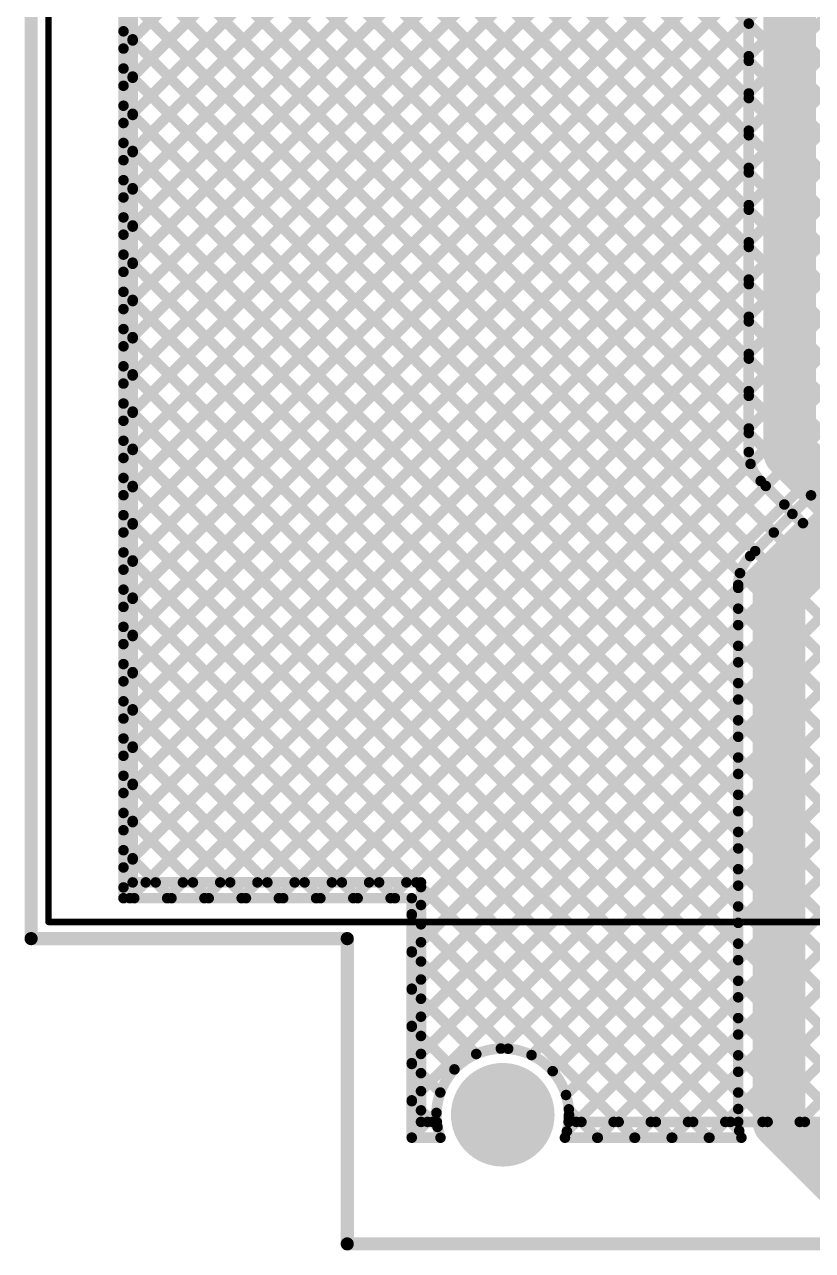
# Model space of a CAD drawing. Header units: millimetres. Extents: x 3.06 to 5.82, y 1.29 to 3.84.
# Drawn here: x 3.058 to 3.656, y 1.286 to 2.218 of the extents above; entities that cross this region are included whole.
import ezdxf

# ---------------------------------------------------------------- set-up
doc = ezdxf.new("R2010")
doc.units = ezdxf.units.MM
doc.header["$MEASUREMENT"] = 0
for name, color, linetype in [('BottomLayer', 5, 'Continuous'), ('BottomSolder', 6, 'Continuous'), ('Mechanical13', 56, 'Continuous'), ('MultiLayer', 9, 'Continuous'), ('PadHoleLayer', 156, 'Continuous'), ('TopLayer', 1, 'Continuous'), ('TopOverlay', 2, 'Continuous'), ('TopSolder', 216, 'Continuous')]:
    doc.layers.add(name, color=color, linetype=linetype)

# ---------------------------------------------------------------- blocks, each defined once
blk = doc.blocks.new('SMD_H______1')
at = {"layer": 'TopOverlay', "const_width": 0.005}
for points in [[(-0.477, 0.661), (-0.477, 0.046)], [(0.452, 0.661), (-0.477, 0.661)]]:
    blk.add_lwpolyline(points, dxfattribs=at)
at = {"layer": 'TopOverlay', "const_width": 0.0025}
blk.add_lwpolyline([(-0.47825, 0.661, 1), (-0.47575, 0.661, 1)], format="xyb", close=True, dxfattribs=at)
blk.add_lwpolyline([(-0.47825, 0.661, 1), (-0.47575, 0.661, 1)], format="xyb", close=True, dxfattribs=at)

msp = doc.modelspace()

# ---------------------------------------------------------------- linework, layer by layer
at = {"layer": 'BottomLayer'}
for points, const_width in [([(3.133, 1.554), (3.133, 2.68074)], 0.008), ([(3.133, 2.58042), (3.78, 1.93342)], 0.008), ([(3.133, 2.02991), (3.6804, 2.57731)], 0.008), ([(3.133, 2.17134), (3.53866, 2.577)], 0.008), ([(3.133, 2.14305), (3.56695, 2.577)], 0.008), ([(3.133, 2.19962), (3.51038, 2.577)], 0.008), ([(3.133, 2.11477), (3.59523, 2.577)], 0.008), ([(3.133, 2.0582), (3.6518, 2.577)], 0.008), ([(3.133, 2.08648), (3.62352, 2.577)], 0.008), ([(3.27785, 2.577), (3.78, 2.07485)], 0.008), ([(3.133, 2.00163), (3.703, 2.57163)], 0.008), ([(3.252, 2.57456), (3.78, 2.04656)], 0.008), ([(3.17471, 2.567), (3.78, 1.96171)], 0.008), ([(3.20299, 2.567), (3.78, 1.98999)], 0.008), ([(3.23128, 2.567), (3.78, 2.01828)], 0.008), ([(3.133, 2.55214), (3.78, 1.90514)], 0.008), ([(3.133, 1.97335), (3.703, 2.54335)], 0.008), ([(3.133, 2.52386), (3.78, 1.87686)], 0.008), ([(3.133, 1.94506), (3.703, 2.51506)], 0.008), ([(3.133, 2.49557), (3.78, 1.84857)], 0.008), ([(3.133, 1.91678), (3.703, 2.48678)], 0.008), ([(3.133, 2.46729), (3.78, 1.82029)], 0.008), ([(3.133, 1.88849), (3.703, 2.45849)], 0.008), ([(3.133, 2.439), (3.69107, 1.88093)], 0.008), ([(3.133, 1.86021), (3.703, 2.43021)], 0.008), ([(3.133, 2.41072), (3.66957, 1.87415)], 0.008), ([(3.133, 1.83192), (3.703, 2.40192)], 0.008), ([(3.133, 2.38243), (3.6553, 1.86014)], 0.008), ([(3.133, 1.80364), (3.703, 2.37364)], 0.008), ([(3.133, 2.35415), (3.64115, 1.846)], 0.008), ([(3.133, 1.77536), (3.703, 2.34536)], 0.008), ([(3.133, 2.32587), (3.62701, 1.83185)], 0.008), ([(3.133, 1.74707), (3.703, 2.31707)], 0.008), ([(3.133, 2.29758), (3.61287, 1.81771)], 0.008), ([(3.133, 1.71879), (3.70338, 2.28917)], 0.008), ([(3.133, 1.63393), (3.78, 2.28093)], 0.008), ([(3.133, 1.6905), (3.71336, 2.27087)], 0.008), ([(3.133, 2.2693), (3.60133, 1.80097)], 0.008), ([(3.133, 1.66222), (3.73378, 2.263)], 0.008), ([(3.133, 1.60565), (3.78, 2.25265)], 0.008), ([(3.133, 2.24101), (3.6, 1.77401)], 0.008), ([(3.133, 1.57737), (3.78, 2.22437)], 0.008), ([(3.133, 2.21273), (3.6, 1.74573)], 0.008), ([(3.13792, 1.554), (3.78, 2.19608)], 0.008), ([(3.133, 2.18444), (3.6, 1.71744)], 0.008), ([(3.1662, 1.554), (3.78, 2.1678)], 0.008), ([(3.133, 2.15616), (3.6, 1.68916)], 0.008), ([(3.19449, 1.554), (3.78, 2.13951)], 0.008), ([(3.133, 2.12788), (3.6, 1.66088)], 0.008), ([(3.22277, 1.554), (3.78, 2.11123)], 0.008), ([(3.133, 2.09959), (3.6, 1.63259)], 0.008), ([(3.25106, 1.554), (3.78, 2.08294)], 0.008), ([(3.133, 2.07131), (3.6, 1.60431)], 0.008), ([(3.27934, 1.554), (3.78, 2.05466)], 0.008), ([(3.133, 2.04302), (3.6, 1.57602)], 0.008), ([(3.30762, 1.554), (3.78, 2.02638)], 0.008), ([(3.30762, 1.554), (3.78, 2.02638)], 0.008), ([(3.133, 2.01474), (3.6, 1.54774)], 0.008), ([(3.33591, 1.554), (3.78, 1.99809)], 0.008), ([(3.133, 1.98645), (3.6, 1.51945)], 0.008), ([(3.133, 1.95817), (3.6, 1.49117)], 0.008), ([(3.133, 1.92989), (3.6, 1.46289)], 0.008), ([(3.133, 1.9016), (3.6, 1.4346)], 0.008), ([(3.133, 1.87332), (3.6, 1.40632)], 0.008), ([(3.6091, 1.81394), (3.66708, 1.87192)], 0.008), ([(3.631, 1.792), (3.689, 1.85)], 0.04), ([(3.133, 1.84503), (3.60073, 1.3773)], 0.008), ([(3.133, 1.81675), (3.57775, 1.372)], 0.008), ([(3.631, 1.384), (3.631, 1.792)], 0.04), ([(3.133, 1.78846), (3.54946, 1.372)], 0.008), ([(3.352, 1.54181), (3.6, 1.78981)], 0.008), ([(3.6, 1.384), (3.6, 1.792)], 0.008), ([(3.133, 1.76018), (3.33918, 1.554)], 0.008), ([(3.352, 1.51352), (3.6, 1.76152)], 0.008), ([(3.133, 1.73189), (3.31089, 1.554)], 0.008), ([(3.352, 1.48524), (3.6, 1.73324)], 0.008), ([(3.133, 1.70361), (3.28261, 1.554)], 0.008), ([(3.352, 1.45695), (3.6, 1.70495)], 0.008), ([(3.133, 1.67533), (3.25433, 1.554)], 0.008), ([(3.352, 1.42867), (3.6, 1.67667)], 0.008), ([(3.133, 1.64704), (3.22604, 1.554)], 0.008), ([(3.352, 1.40039), (3.6, 1.64839)], 0.008), ([(3.133, 1.61876), (3.19776, 1.554)], 0.008), ([(3.41967, 1.43977), (3.6, 1.6201)], 0.008), ([(3.133, 1.59047), (3.16947, 1.554)], 0.008), ([(3.44298, 1.4348), (3.6, 1.59182)], 0.008), ([(3.133, 1.56219), (3.14119, 1.554)], 0.008), ([(3.45904, 1.42257), (3.6, 1.56353)], 0.008), ([(3.133, 1.554), (3.352, 1.554)], 0.008), ([(3.352, 1.372), (3.352, 1.554)], 0.008), ([(3.352, 1.54118), (3.52118, 1.372)], 0.008), ([(3.46919, 1.40444), (3.6, 1.53525)], 0.008), ([(3.352, 1.51289), (3.42527, 1.43962)], 0.008), ([(3.46988, 1.37685), (3.6, 1.50696)], 0.008), ([(3.352, 1.48461), (3.401, 1.43561)], 0.008), ([(3.49332, 1.372), (3.6, 1.47868)], 0.008), ([(3.352, 1.45633), (3.38441, 1.42392)], 0.008), ([(3.52161, 1.372), (3.6, 1.4504)], 0.008), ([(3.352, 1.42804), (3.37367, 1.40637)], 0.008), ([(3.54989, 1.372), (3.6, 1.42211)], 0.008), ([(3.352, 1.39976), (3.3716, 1.38016)], 0.008), ([(3.47131, 1.39359), (3.49289, 1.372)], 0.008), ([(3.57817, 1.372), (3.6, 1.39383)], 0.008), ([(3.631, 1.384), (3.677, 1.338)], 0.04), ([(3.352, 1.3721), (3.37076, 1.39086)], 0.008), ([(3.352, 1.372), (3.37385, 1.372)], 0.008), ([(3.46837, 1.372), (3.60242, 1.372)], 0.008)]:
    msp.add_lwpolyline(points, dxfattribs=dict(at, const_width=const_width))
for points, const_width in [([(3.131, 2.21273, 1), (3.135, 2.21273, 1)], 0.004), ([(3.131, 2.19962, 1), (3.135, 2.19962, 1)], 0.004), ([(3.131, 2.18444, 1), (3.135, 2.18444, 1)], 0.004), ([(3.131, 2.17134, 1), (3.135, 2.17134, 1)], 0.004), ([(3.131, 2.15616, 1), (3.135, 2.15616, 1)], 0.004), ([(3.131, 2.14305, 1), (3.135, 2.14305, 1)], 0.004), ([(3.131, 2.12788, 1), (3.135, 2.12788, 1)], 0.004), ([(3.131, 2.11477, 1), (3.135, 2.11477, 1)], 0.004), ([(3.131, 2.09959, 1), (3.135, 2.09959, 1)], 0.004), ([(3.131, 2.08648, 1), (3.135, 2.08648, 1)], 0.004), ([(3.131, 2.07131, 1), (3.135, 2.07131, 1)], 0.004), ([(3.131, 2.0582, 1), (3.135, 2.0582, 1)], 0.004), ([(3.131, 2.04302, 1), (3.135, 2.04302, 1)], 0.004), ([(3.131, 2.02991, 1), (3.135, 2.02991, 1)], 0.004), ([(3.131, 2.01474, 1), (3.135, 2.01474, 1)], 0.004), ([(3.131, 2.00163, 1), (3.135, 2.00163, 1)], 0.004), ([(3.131, 1.98645, 1), (3.135, 1.98645, 1)], 0.004), ([(3.131, 1.97335, 1), (3.135, 1.97335, 1)], 0.004), ([(3.131, 1.95817, 1), (3.135, 1.95817, 1)], 0.004), ([(3.131, 1.94506, 1), (3.135, 1.94506, 1)], 0.004), ([(3.131, 1.92989, 1), (3.135, 1.92989, 1)], 0.004), ([(3.131, 1.91678, 1), (3.135, 1.91678, 1)], 0.004), ([(3.131, 1.9016, 1), (3.135, 1.9016, 1)], 0.004), ([(3.131, 1.88849, 1), (3.135, 1.88849, 1)], 0.004), ([(3.131, 1.87332, 1), (3.135, 1.87332, 1)], 0.004), ([(3.131, 1.86021, 1), (3.135, 1.86021, 1)], 0.004), ([(3.6533, 1.86014, 1), (3.6573, 1.86014, 1)], 0.004), ([(3.131, 1.84503, 1), (3.135, 1.84503, 1)], 0.004), ([(3.63915, 1.846, 1), (3.64315, 1.846, 1)], 0.004), ([(3.131, 1.83192, 1), (3.135, 1.83192, 1)], 0.004), ([(3.62501, 1.83185, 1), (3.62901, 1.83185, 1)], 0.004), ([(3.131, 1.81675, 1), (3.135, 1.81675, 1)], 0.004), ([(3.60708, 1.81392, 1), (3.61108, 1.81392, 1)], 0.004), ([(3.6071, 1.81394, 1), (3.6111, 1.81394, 1)], 0.004), ([(3.6071, 1.81394, 1), (3.6111, 1.81394, 1)], 0.004), ([(3.61087, 1.81771, 1), (3.61487, 1.81771, 1)], 0.004), ([(3.131, 1.80364, 1), (3.135, 1.80364, 1)], 0.004), ([(3.621, 1.792, 1), (3.641, 1.792, 1)], 0.02), ([(3.621, 1.792, 1), (3.641, 1.792, 1)], 0.02), ([(3.59933, 1.80097, 1), (3.60333, 1.80097, 1)], 0.004), ([(3.131, 1.78846, 1), (3.135, 1.78846, 1)], 0.004), ([(3.598, 1.792, 1), (3.602, 1.792, 1)], 0.004), ([(3.598, 1.792, 1), (3.602, 1.792, 1)], 0.004), ([(3.598, 1.792, 1), (3.602, 1.792, 1)], 0.004), ([(3.598, 1.78981, 1), (3.602, 1.78981, 1)], 0.004), ([(3.131, 1.77536, 1), (3.135, 1.77536, 1)], 0.004), ([(3.598, 1.77401, 1), (3.602, 1.77401, 1)], 0.004), ([(3.131, 1.76018, 1), (3.135, 1.76018, 1)], 0.004), ([(3.598, 1.76152, 1), (3.602, 1.76152, 1)], 0.004), ([(3.131, 1.74707, 1), (3.135, 1.74707, 1)], 0.004), ([(3.598, 1.74573, 1), (3.602, 1.74573, 1)], 0.004), ([(3.131, 1.73189, 1), (3.135, 1.73189, 1)], 0.004), ([(3.598, 1.73324, 1), (3.602, 1.73324, 1)], 0.004), ([(3.131, 1.71879, 1), (3.135, 1.71879, 1)], 0.004), ([(3.598, 1.71744, 1), (3.602, 1.71744, 1)], 0.004), ([(3.131, 1.70361, 1), (3.135, 1.70361, 1)], 0.004), ([(3.598, 1.70495, 1), (3.602, 1.70495, 1)], 0.004), ([(3.131, 1.6905, 1), (3.135, 1.6905, 1)], 0.004), ([(3.598, 1.68916, 1), (3.602, 1.68916, 1)], 0.004), ([(3.131, 1.67533, 1), (3.135, 1.67533, 1)], 0.004), ([(3.598, 1.67667, 1), (3.602, 1.67667, 1)], 0.004), ([(3.131, 1.66222, 1), (3.135, 1.66222, 1)], 0.004), ([(3.598, 1.66088, 1), (3.602, 1.66088, 1)], 0.004), ([(3.131, 1.64704, 1), (3.135, 1.64704, 1)], 0.004), ([(3.598, 1.64839, 1), (3.602, 1.64839, 1)], 0.004), ([(3.131, 1.63393, 1), (3.135, 1.63393, 1)], 0.004), ([(3.598, 1.63259, 1), (3.602, 1.63259, 1)], 0.004), ([(3.131, 1.61876, 1), (3.135, 1.61876, 1)], 0.004), ([(3.598, 1.6201, 1), (3.602, 1.6201, 1)], 0.004), ([(3.131, 1.60565, 1), (3.135, 1.60565, 1)], 0.004), ([(3.598, 1.60431, 1), (3.602, 1.60431, 1)], 0.004), ([(3.131, 1.59047, 1), (3.135, 1.59047, 1)], 0.004), ([(3.598, 1.59182, 1), (3.602, 1.59182, 1)], 0.004), ([(3.131, 1.57737, 1), (3.135, 1.57737, 1)], 0.004), ([(3.598, 1.57602, 1), (3.602, 1.57602, 1)], 0.004), ([(3.131, 1.56219, 1), (3.135, 1.56219, 1)], 0.004), ([(3.598, 1.56353, 1), (3.602, 1.56353, 1)], 0.004), ([(3.131, 1.554, 1), (3.135, 1.554, 1)], 0.004), ([(3.131, 1.554, 1), (3.135, 1.554, 1)], 0.004), ([(3.13592, 1.554, 1), (3.13992, 1.554, 1)], 0.004), ([(3.13919, 1.554, 1), (3.14319, 1.554, 1)], 0.004), ([(3.1642, 1.554, 1), (3.1682, 1.554, 1)], 0.004), ([(3.16747, 1.554, 1), (3.17147, 1.554, 1)], 0.004), ([(3.19249, 1.554, 1), (3.19649, 1.554, 1)], 0.004), ([(3.19576, 1.554, 1), (3.19976, 1.554, 1)], 0.004), ([(3.22077, 1.554, 1), (3.22477, 1.554, 1)], 0.004), ([(3.22404, 1.554, 1), (3.22804, 1.554, 1)], 0.004), ([(3.24906, 1.554, 1), (3.25306, 1.554, 1)], 0.004), ([(3.25233, 1.554, 1), (3.25633, 1.554, 1)], 0.004), ([(3.27734, 1.554, 1), (3.28134, 1.554, 1)], 0.004), ([(3.28061, 1.554, 1), (3.28461, 1.554, 1)], 0.004), ([(3.30562, 1.554, 1), (3.30962, 1.554, 1)], 0.004), ([(3.30562, 1.554, 1), (3.30962, 1.554, 1)], 0.004), ([(3.3089, 1.554, 1), (3.3129, 1.554, 1)], 0.004), ([(3.33391, 1.554, 1), (3.33791, 1.554, 1)], 0.004), ([(3.33718, 1.554, 1), (3.34118, 1.554, 1)], 0.004), ([(3.35, 1.554, 1), (3.354, 1.554, 1)], 0.004), ([(3.35, 1.554, 1), (3.354, 1.554, 1)], 0.004), ([(3.598, 1.54774, 1), (3.602, 1.54774, 1)], 0.004), ([(3.35, 1.54181, 1), (3.354, 1.54181, 1)], 0.004), ([(3.35, 1.54118, 1), (3.354, 1.54118, 1)], 0.004), ([(3.598, 1.53525, 1), (3.602, 1.53525, 1)], 0.004), ([(3.598, 1.51945, 1), (3.602, 1.51945, 1)], 0.004), ([(3.35, 1.51352, 1), (3.354, 1.51352, 1)], 0.004), ([(3.35, 1.51289, 1), (3.354, 1.51289, 1)], 0.004), ([(3.598, 1.50696, 1), (3.602, 1.50696, 1)], 0.004), ([(3.598, 1.49117, 1), (3.602, 1.49117, 1)], 0.004), ([(3.35, 1.48524, 1), (3.354, 1.48524, 1)], 0.004), ([(3.35, 1.48461, 1), (3.354, 1.48461, 1)], 0.004), ([(3.598, 1.47868, 1), (3.602, 1.47868, 1)], 0.004), ([(3.598, 1.46289, 1), (3.602, 1.46289, 1)], 0.004), ([(3.35, 1.45695, 1), (3.354, 1.45695, 1)], 0.004), ([(3.35, 1.45633, 1), (3.354, 1.45633, 1)], 0.004), ([(3.598, 1.4504, 1), (3.602, 1.4504, 1)], 0.004), ([(3.399, 1.43561, 1), (3.403, 1.43561, 1)], 0.004), ([(3.41767, 1.43977, 1), (3.42167, 1.43977, 1)], 0.004), ([(3.42327, 1.43962, 1), (3.42727, 1.43962, 1)], 0.004), ([(3.44098, 1.4348, 1), (3.44498, 1.4348, 1)], 0.004), ([(3.598, 1.4346, 1), (3.602, 1.4346, 1)], 0.004), ([(3.35, 1.42867, 1), (3.354, 1.42867, 1)], 0.004), ([(3.35, 1.42804, 1), (3.354, 1.42804, 1)], 0.004), ([(3.38241, 1.42392, 1), (3.38641, 1.42392, 1)], 0.004), ([(3.45704, 1.42257, 1), (3.46104, 1.42257, 1)], 0.004), ([(3.598, 1.42211, 1), (3.602, 1.42211, 1)], 0.004), ([(3.40611, 1.38943, 1), (3.43611, 1.38943, 1)], 0.03), ([(3.37167, 1.40637, 1), (3.37567, 1.40637, 1)], 0.004), ([(3.46719, 1.40444, 1), (3.47119, 1.40444, 1)], 0.004), ([(3.598, 1.40632, 1), (3.602, 1.40632, 1)], 0.004), ([(3.35, 1.40039, 1), (3.354, 1.40039, 1)], 0.004), ([(3.35, 1.39976, 1), (3.354, 1.39976, 1)], 0.004), ([(3.46931, 1.39359, 1), (3.47331, 1.39359, 1)], 0.004), ([(3.598, 1.39383, 1), (3.602, 1.39383, 1)], 0.004), ([(3.621, 1.384, 1), (3.641, 1.384, 1)], 0.02), ([(3.621, 1.384, 1), (3.641, 1.384, 1)], 0.02), ([(3.36876, 1.39086, 1), (3.37276, 1.39086, 1)], 0.004), ([(3.46948, 1.38943, 1), (3.47348, 1.38943, 1)], 0.004), ([(3.46948, 1.38943, 1), (3.47348, 1.38943, 1)], 0.004), ([(3.3696, 1.38016, 1), (3.3736, 1.38016, 1)], 0.004), ([(3.46788, 1.37685, 1), (3.47188, 1.37685, 1)], 0.004), ([(3.598, 1.384, 1), (3.602, 1.384, 1)], 0.004), ([(3.598, 1.384, 1), (3.602, 1.384, 1)], 0.004), ([(3.598, 1.384, 1), (3.602, 1.384, 1)], 0.004), ([(3.59873, 1.3773, 1), (3.60273, 1.3773, 1)], 0.004), ([(3.35, 1.3721, 1), (3.354, 1.3721, 1)], 0.004), ([(3.35, 1.372, 1), (3.354, 1.372, 1)], 0.004), ([(3.35, 1.372, 1), (3.354, 1.372, 1)], 0.004), ([(3.37185, 1.372, 1), (3.37585, 1.372, 1)], 0.004), ([(3.37185, 1.372, 1), (3.37585, 1.372, 1)], 0.004), ([(3.46637, 1.372, 1), (3.47037, 1.372, 1)], 0.004), ([(3.46637, 1.372, 1), (3.47037, 1.372, 1)], 0.004), ([(3.4909, 1.372, 1), (3.4949, 1.372, 1)], 0.004), ([(3.49132, 1.372, 1), (3.49532, 1.372, 1)], 0.004), ([(3.51918, 1.372, 1), (3.52318, 1.372, 1)], 0.004), ([(3.5196, 1.372, 1), (3.5236, 1.372, 1)], 0.004), ([(3.54746, 1.372, 1), (3.55146, 1.372, 1)], 0.004), ([(3.54789, 1.372, 1), (3.55189, 1.372, 1)], 0.004), ([(3.57575, 1.372, 1), (3.57975, 1.372, 1)], 0.004), ([(3.57617, 1.372, 1), (3.58017, 1.372, 1)], 0.004), ([(3.60042, 1.372, 1), (3.60442, 1.372, 1)], 0.004), ([(3.60042, 1.372, 1), (3.60442, 1.372, 1)], 0.004), ([(3.60042, 1.372, 1), (3.60442, 1.372, 1)], 0.004)]:
    msp.add_lwpolyline(points, format="xyb", close=True, dxfattribs=dict(at, const_width=const_width))
at = {"layer": 'BottomLayer', "const_width": 0.008}
for points in [[(3.6, 1.792, -0.199163), (3.6091, 1.81394)], [(3.6, 1.792, -0.198912), (3.60908, 1.81392)], [(3.37385, 1.372, -1.194285), (3.47148, 1.38943)], [(3.47148, 1.38943, -0.088541), (3.46837, 1.372)], [(3.60242, 1.372, -0.099698), (3.6, 1.384)], [(3.60242, 1.372, -0.099698), (3.6, 1.384)]]:
    msp.add_lwpolyline(points, format="xyb", dxfattribs=at)
at = {"layer": 'BottomSolder', "const_width": 0.034}
msp.add_lwpolyline([(3.40411, 1.38943, 1), (3.43811, 1.38943, 1)], format="xyb", close=True, dxfattribs=at)
at = {"layer": 'Mechanical13', "const_width": 0.01}
for points in [[(3.06284, 1.52328), (3.06284, 3.57903)], [(3.06284, 1.52328), (3.303, 1.52328)], [(3.303, 1.29131), (3.303, 1.52328)], [(3.303, 1.29131), (5.81898, 1.29131)]]:
    msp.add_lwpolyline(points, dxfattribs=at)
at = {"layer": 'Mechanical13', "const_width": 0.005}
for points in [[(3.06034, 1.52328, 1), (3.06534, 1.52328, 1)], [(3.06034, 1.52328, 1), (3.06534, 1.52328, 1)], [(3.3005, 1.52328, 1), (3.3055, 1.52328, 1)], [(3.3005, 1.52328, 1), (3.3055, 1.52328, 1)], [(3.3005, 1.29131, 1), (3.3055, 1.29131, 1)], [(3.3005, 1.29131, 1), (3.3055, 1.29131, 1)]]:
    msp.add_lwpolyline(points, format="xyb", close=True, dxfattribs=at)
at = {"layer": 'MultiLayer', "const_width": 0.03}
msp.add_lwpolyline([(3.40611, 1.38943, 1), (3.43611, 1.38943, 1)], format="xyb", close=True, dxfattribs=at)
at = {"layer": 'PadHoleLayer', "const_width": 0.03937}
msp.add_lwpolyline([(3.40143, 1.38943, 1), (3.4408, 1.38943, 1)], format="xyb", close=True, dxfattribs=at)
at = {"layer": 'TopLayer'}
for points, const_width in [([(3.639, 1.893), (3.639, 2.919)], 0.04), ([(3.608, 1.893), (3.608, 2.919)], 0.008), ([(3.14, 1.566), (3.14, 2.68028)], 0.008), ([(3.14, 2.20662), (3.608, 2.67462)], 0.008), ([(3.14, 2.17834), (3.608, 2.64634)], 0.008), ([(3.14, 2.15005), (3.608, 2.61805)], 0.008), ([(3.14, 2.12177), (3.608, 2.58977)], 0.008), ([(3.14, 2.57342), (3.608, 2.10542)], 0.008), ([(3.252, 2.57456), (3.608, 2.21856)], 0.008), ([(3.14, 2.09348), (3.608, 2.56148)], 0.008), ([(3.17471, 2.567), (3.608, 2.13371)], 0.008), ([(3.20299, 2.567), (3.608, 2.16199)], 0.008), ([(3.23128, 2.567), (3.608, 2.19028)], 0.008), ([(3.14, 2.54514), (3.608, 2.07714)], 0.008), ([(3.14, 2.0652), (3.608, 2.5332)], 0.008), ([(3.14, 2.51686), (3.608, 2.04886)], 0.008), ([(3.14, 2.03691), (3.608, 2.50491)], 0.008), ([(3.14, 2.48857), (3.608, 2.02057)], 0.008), ([(3.14, 2.00863), (3.608, 2.47663)], 0.008), ([(3.14, 2.46029), (3.608, 1.99229)], 0.008), ([(3.14, 1.98035), (3.608, 2.44835)], 0.008), ([(3.14, 2.432), (3.608, 1.964)], 0.008), ([(3.14, 1.95206), (3.608, 2.42006)], 0.008), ([(3.14, 2.40372), (3.608, 1.93572)], 0.008), ([(3.14, 1.92378), (3.608, 2.39178)], 0.008), ([(3.14, 2.37543), (3.608, 1.90743)], 0.008), ([(3.14, 1.89549), (3.608, 2.36349)], 0.008), ([(3.14, 2.34715), (3.70904, 1.77811)], 0.008), ([(3.14, 1.86721), (3.608, 2.33521)], 0.008), ([(3.14, 2.31887), (3.698, 1.76087)], 0.008), ([(3.14, 1.83892), (3.608, 2.30692)], 0.008), ([(3.14, 2.29058), (3.67686, 1.75372)], 0.008), ([(3.14, 1.81064), (3.608, 2.27864)], 0.008), ([(3.14, 2.2623), (3.67686, 1.72543)], 0.008), ([(3.14, 1.78236), (3.608, 2.25036)], 0.008), ([(3.14, 2.23401), (3.67686, 1.69715)], 0.008), ([(3.14, 1.75407), (3.608, 2.22207)], 0.008), ([(3.14, 2.20573), (3.67686, 1.66886)], 0.008), ([(3.14, 1.72579), (3.608, 2.19379)], 0.008), ([(3.14, 2.17744), (3.93344, 1.384)], 0.008), ([(3.14, 1.6975), (3.608, 2.1655)], 0.008), ([(3.14, 2.14916), (3.90516, 1.384)], 0.008), ([(3.14, 1.66922), (3.608, 2.13722)], 0.008), ([(3.14, 2.12088), (3.87688, 1.384)], 0.008), ([(3.14, 1.64093), (3.608, 2.10893)], 0.008), ([(3.14, 2.09259), (3.84859, 1.384)], 0.008), ([(3.14, 1.61265), (3.608, 2.08065)], 0.008), ([(3.14, 2.06431), (3.82031, 1.384)], 0.008), ([(3.14, 1.58437), (3.608, 2.05237)], 0.008), ([(3.14, 2.03602), (3.79202, 1.384)], 0.008), ([(3.14992, 1.566), (3.608, 2.02408)], 0.008), ([(3.14, 2.00774), (3.76374, 1.384)], 0.008), ([(3.1782, 1.566), (3.608, 1.9958)], 0.008), ([(3.14, 1.97945), (3.73545, 1.384)], 0.008), ([(3.20649, 1.566), (3.608, 1.96751)], 0.008), ([(3.14, 1.95117), (3.70717, 1.384)], 0.008), ([(3.23477, 1.566), (3.608, 1.93923)], 0.008), ([(3.14, 1.92289), (3.67889, 1.384)], 0.008), ([(3.26306, 1.566), (3.608, 1.91094)], 0.008), ([(3.639, 1.893), (3.683, 1.849)], 0.04), ([(3.14, 1.8946), (3.6506, 1.384)], 0.008), ([(3.29134, 1.566), (3.60934, 1.884)], 0.008), ([(3.6171, 1.87106), (3.66108, 1.82708)], 0.008), ([(3.14, 1.86632), (3.62232, 1.384)], 0.008), ([(3.31962, 1.566), (3.62089, 1.86727)], 0.008), ([(3.34791, 1.566), (3.63503, 1.85313)], 0.008), ([(3.34791, 1.566), (3.63503, 1.85313)], 0.008), ([(3.14, 1.83803), (3.59403, 1.384)], 0.008), ([(3.359, 1.54881), (3.64918, 1.83898)], 0.008), ([(3.359, 1.52052), (3.66343, 1.82496)], 0.008), ([(3.359, 1.49224), (3.68482, 1.81805)], 0.008), ([(3.359, 1.46395), (3.71305, 1.818)], 0.008), ([(3.14, 1.80975), (3.56575, 1.384)], 0.008), ([(3.14, 1.78146), (3.35546, 1.566)], 0.008), ([(3.14, 1.75318), (3.32718, 1.566)], 0.008), ([(3.359, 1.43567), (3.67686, 1.75353)], 0.008), ([(3.14, 1.7249), (3.29889, 1.566)], 0.008), ([(3.359, 1.40739), (3.67686, 1.72525)], 0.008), ([(3.14, 1.69661), (3.27061, 1.566)], 0.008), ([(3.41967, 1.43977), (3.67686, 1.69696)], 0.008), ([(3.53361, 1.384), (3.82903, 1.67943)], 0.008), ([(3.14, 1.66833), (3.24233, 1.566)], 0.008), ([(3.44298, 1.4348), (3.67686, 1.66868)], 0.008), ([(3.45904, 1.42257), (3.6966, 1.66013)], 0.008), ([(3.46919, 1.40444), (3.72488, 1.66013)], 0.008), ([(3.47704, 1.384), (3.75317, 1.66013)], 0.008), ([(3.50532, 1.384), (3.78145, 1.66013)], 0.008), ([(3.56189, 1.384), (3.83944, 1.66155)], 0.008), ([(3.14, 1.64004), (3.21404, 1.566)], 0.008), ([(3.59017, 1.384), (3.834, 1.62783)], 0.008), ([(3.14, 1.61176), (3.18576, 1.566)], 0.008), ([(3.61846, 1.384), (3.83382, 1.59936)], 0.008), ([(3.14, 1.58347), (3.15747, 1.566)], 0.008), ([(3.64674, 1.384), (3.834, 1.57126)], 0.008), ([(3.14, 1.566), (3.359, 1.566)], 0.008), ([(3.359, 1.384), (3.359, 1.566)], 0.008), ([(3.359, 1.56246), (3.53746, 1.384)], 0.008), ([(3.359, 1.53418), (3.50918, 1.384)], 0.008), ([(3.359, 1.50589), (3.42527, 1.43962)], 0.008), ([(3.359, 1.47761), (3.401, 1.43561)], 0.008), ([(3.359, 1.44933), (3.38441, 1.42392)], 0.008), ([(3.359, 1.42104), (3.37367, 1.40637)], 0.008), ([(3.47131, 1.39359), (3.48089, 1.384)], 0.008), ([(3.359, 1.39276), (3.36776, 1.384)], 0.008), ([(3.3639, 1.384), (3.37076, 1.39086)], 0.008), ([(3.359, 1.384), (3.37103, 1.384)], 0.008), ([(3.47119, 1.384), (4.01474, 1.384)], 0.008)]:
    msp.add_lwpolyline(points, dxfattribs=dict(at, const_width=const_width))
for points, const_width in [([(3.606, 2.21856, 1), (3.61, 2.21856, 1)], 0.004), ([(3.138, 2.20662, 1), (3.142, 2.20662, 1)], 0.004), ([(3.138, 2.20573, 1), (3.142, 2.20573, 1)], 0.004), ([(3.606, 2.19379, 1), (3.61, 2.19379, 1)], 0.004), ([(3.606, 2.19028, 1), (3.61, 2.19028, 1)], 0.004), ([(3.138, 2.17834, 1), (3.142, 2.17834, 1)], 0.004), ([(3.138, 2.17744, 1), (3.142, 2.17744, 1)], 0.004), ([(3.606, 2.1655, 1), (3.61, 2.1655, 1)], 0.004), ([(3.606, 2.16199, 1), (3.61, 2.16199, 1)], 0.004), ([(3.138, 2.15005, 1), (3.142, 2.15005, 1)], 0.004), ([(3.138, 2.14916, 1), (3.142, 2.14916, 1)], 0.004), ([(3.606, 2.13722, 1), (3.61, 2.13722, 1)], 0.004), ([(3.606, 2.13371, 1), (3.61, 2.13371, 1)], 0.004), ([(3.138, 2.12177, 1), (3.142, 2.12177, 1)], 0.004), ([(3.138, 2.12088, 1), (3.142, 2.12088, 1)], 0.004), ([(3.606, 2.10893, 1), (3.61, 2.10893, 1)], 0.004), ([(3.606, 2.10542, 1), (3.61, 2.10542, 1)], 0.004), ([(3.138, 2.09348, 1), (3.142, 2.09348, 1)], 0.004), ([(3.138, 2.09259, 1), (3.142, 2.09259, 1)], 0.004), ([(3.606, 2.08065, 1), (3.61, 2.08065, 1)], 0.004), ([(3.606, 2.07714, 1), (3.61, 2.07714, 1)], 0.004), ([(3.138, 2.0652, 1), (3.142, 2.0652, 1)], 0.004), ([(3.138, 2.06431, 1), (3.142, 2.06431, 1)], 0.004), ([(3.606, 2.05237, 1), (3.61, 2.05237, 1)], 0.004), ([(3.606, 2.04886, 1), (3.61, 2.04886, 1)], 0.004), ([(3.138, 2.03691, 1), (3.142, 2.03691, 1)], 0.004), ([(3.138, 2.03602, 1), (3.142, 2.03602, 1)], 0.004), ([(3.606, 2.02408, 1), (3.61, 2.02408, 1)], 0.004), ([(3.606, 2.02057, 1), (3.61, 2.02057, 1)], 0.004), ([(3.138, 2.00863, 1), (3.142, 2.00863, 1)], 0.004), ([(3.138, 2.00774, 1), (3.142, 2.00774, 1)], 0.004), ([(3.606, 1.9958, 1), (3.61, 1.9958, 1)], 0.004), ([(3.606, 1.99229, 1), (3.61, 1.99229, 1)], 0.004), ([(3.138, 1.98035, 1), (3.142, 1.98035, 1)], 0.004), ([(3.138, 1.97945, 1), (3.142, 1.97945, 1)], 0.004), ([(3.606, 1.96751, 1), (3.61, 1.96751, 1)], 0.004), ([(3.606, 1.964, 1), (3.61, 1.964, 1)], 0.004), ([(3.138, 1.95206, 1), (3.142, 1.95206, 1)], 0.004), ([(3.138, 1.95117, 1), (3.142, 1.95117, 1)], 0.004), ([(3.606, 1.93923, 1), (3.61, 1.93923, 1)], 0.004), ([(3.606, 1.93572, 1), (3.61, 1.93572, 1)], 0.004), ([(3.138, 1.92378, 1), (3.142, 1.92378, 1)], 0.004), ([(3.138, 1.92289, 1), (3.142, 1.92289, 1)], 0.004), ([(3.606, 1.91094, 1), (3.61, 1.91094, 1)], 0.004), ([(3.606, 1.90743, 1), (3.61, 1.90743, 1)], 0.004), ([(3.629, 1.893, 1), (3.649, 1.893, 1)], 0.02), ([(3.629, 1.893, 1), (3.649, 1.893, 1)], 0.02), ([(3.138, 1.89549, 1), (3.142, 1.89549, 1)], 0.004), ([(3.138, 1.8946, 1), (3.142, 1.8946, 1)], 0.004), ([(3.606, 1.893, 1), (3.61, 1.893, 1)], 0.004), ([(3.606, 1.893, 1), (3.61, 1.893, 1)], 0.004), ([(3.606, 1.893, 1), (3.61, 1.893, 1)], 0.004), ([(3.60734, 1.884, 1), (3.61134, 1.884, 1)], 0.004), ([(3.61508, 1.87108, 1), (3.61908, 1.87108, 1)], 0.004), ([(3.6151, 1.87106, 1), (3.6191, 1.87106, 1)], 0.004), ([(3.6151, 1.87106, 1), (3.6191, 1.87106, 1)], 0.004), ([(3.138, 1.86721, 1), (3.142, 1.86721, 1)], 0.004), ([(3.138, 1.86632, 1), (3.142, 1.86632, 1)], 0.004), ([(3.61889, 1.86727, 1), (3.62289, 1.86727, 1)], 0.004), ([(3.63303, 1.85313, 1), (3.63703, 1.85313, 1)], 0.004), ([(3.63303, 1.85313, 1), (3.63703, 1.85313, 1)], 0.004), ([(3.138, 1.83892, 1), (3.142, 1.83892, 1)], 0.004), ([(3.138, 1.83803, 1), (3.142, 1.83803, 1)], 0.004), ([(3.64718, 1.83898, 1), (3.65118, 1.83898, 1)], 0.004), ([(3.138, 1.81064, 1), (3.142, 1.81064, 1)], 0.004), ([(3.138, 1.80975, 1), (3.142, 1.80975, 1)], 0.004), ([(3.138, 1.78236, 1), (3.142, 1.78236, 1)], 0.004), ([(3.138, 1.78146, 1), (3.142, 1.78146, 1)], 0.004), ([(3.138, 1.75407, 1), (3.142, 1.75407, 1)], 0.004), ([(3.138, 1.75318, 1), (3.142, 1.75318, 1)], 0.004), ([(3.138, 1.72579, 1), (3.142, 1.72579, 1)], 0.004), ([(3.138, 1.7249, 1), (3.142, 1.7249, 1)], 0.004), ([(3.138, 1.6975, 1), (3.142, 1.6975, 1)], 0.004), ([(3.138, 1.69661, 1), (3.142, 1.69661, 1)], 0.004), ([(3.138, 1.66922, 1), (3.142, 1.66922, 1)], 0.004), ([(3.138, 1.66833, 1), (3.142, 1.66833, 1)], 0.004), ([(3.138, 1.64093, 1), (3.142, 1.64093, 1)], 0.004), ([(3.138, 1.64004, 1), (3.142, 1.64004, 1)], 0.004), ([(3.138, 1.61265, 1), (3.142, 1.61265, 1)], 0.004), ([(3.138, 1.61176, 1), (3.142, 1.61176, 1)], 0.004), ([(3.138, 1.58437, 1), (3.142, 1.58437, 1)], 0.004), ([(3.138, 1.58347, 1), (3.142, 1.58347, 1)], 0.004), ([(3.138, 1.566, 1), (3.142, 1.566, 1)], 0.004), ([(3.138, 1.566, 1), (3.142, 1.566, 1)], 0.004), ([(3.14792, 1.566, 1), (3.15192, 1.566, 1)], 0.004), ([(3.15547, 1.566, 1), (3.15947, 1.566, 1)], 0.004), ([(3.1762, 1.566, 1), (3.1802, 1.566, 1)], 0.004), ([(3.18376, 1.566, 1), (3.18776, 1.566, 1)], 0.004), ([(3.20449, 1.566, 1), (3.20849, 1.566, 1)], 0.004), ([(3.21204, 1.566, 1), (3.21604, 1.566, 1)], 0.004), ([(3.23277, 1.566, 1), (3.23677, 1.566, 1)], 0.004), ([(3.24033, 1.566, 1), (3.24433, 1.566, 1)], 0.004), ([(3.26106, 1.566, 1), (3.26506, 1.566, 1)], 0.004), ([(3.26861, 1.566, 1), (3.27261, 1.566, 1)], 0.004), ([(3.28934, 1.566, 1), (3.29334, 1.566, 1)], 0.004), ([(3.2969, 1.566, 1), (3.3009, 1.566, 1)], 0.004), ([(3.31762, 1.566, 1), (3.32162, 1.566, 1)], 0.004), ([(3.32518, 1.566, 1), (3.32918, 1.566, 1)], 0.004), ([(3.34591, 1.566, 1), (3.34991, 1.566, 1)], 0.004), ([(3.34591, 1.566, 1), (3.34991, 1.566, 1)], 0.004), ([(3.35346, 1.566, 1), (3.35746, 1.566, 1)], 0.004), ([(3.357, 1.566, 1), (3.361, 1.566, 1)], 0.004), ([(3.357, 1.566, 1), (3.361, 1.566, 1)], 0.004), ([(3.357, 1.56246, 1), (3.361, 1.56246, 1)], 0.004), ([(3.357, 1.54881, 1), (3.361, 1.54881, 1)], 0.004), ([(3.357, 1.53418, 1), (3.361, 1.53418, 1)], 0.004), ([(3.357, 1.52052, 1), (3.361, 1.52052, 1)], 0.004), ([(3.357, 1.50589, 1), (3.361, 1.50589, 1)], 0.004), ([(3.357, 1.49224, 1), (3.361, 1.49224, 1)], 0.004), ([(3.357, 1.47761, 1), (3.361, 1.47761, 1)], 0.004), ([(3.357, 1.46395, 1), (3.361, 1.46395, 1)], 0.004), ([(3.357, 1.44933, 1), (3.361, 1.44933, 1)], 0.004), ([(3.357, 1.43567, 1), (3.361, 1.43567, 1)], 0.004), ([(3.399, 1.43561, 1), (3.403, 1.43561, 1)], 0.004), ([(3.41767, 1.43977, 1), (3.42167, 1.43977, 1)], 0.004), ([(3.42327, 1.43962, 1), (3.42727, 1.43962, 1)], 0.004), ([(3.44098, 1.4348, 1), (3.44498, 1.4348, 1)], 0.004), ([(3.38241, 1.42392, 1), (3.38641, 1.42392, 1)], 0.004), ([(3.45704, 1.42257, 1), (3.46104, 1.42257, 1)], 0.004), ([(3.357, 1.42104, 1), (3.361, 1.42104, 1)], 0.004), ([(3.40611, 1.38943, 1), (3.43611, 1.38943, 1)], 0.03), ([(3.357, 1.40739, 1), (3.361, 1.40739, 1)], 0.004), ([(3.37167, 1.40637, 1), (3.37567, 1.40637, 1)], 0.004), ([(3.46719, 1.40444, 1), (3.47119, 1.40444, 1)], 0.004), ([(3.46931, 1.39359, 1), (3.47331, 1.39359, 1)], 0.004), ([(3.357, 1.39276, 1), (3.361, 1.39276, 1)], 0.004), ([(3.36876, 1.39086, 1), (3.37276, 1.39086, 1)], 0.004), ([(3.46948, 1.38943, 1), (3.47348, 1.38943, 1)], 0.004), ([(3.46948, 1.38943, 1), (3.47348, 1.38943, 1)], 0.004), ([(3.357, 1.384, 1), (3.361, 1.384, 1)], 0.004), ([(3.357, 1.384, 1), (3.361, 1.384, 1)], 0.004), ([(3.3619, 1.384, 1), (3.3659, 1.384, 1)], 0.004), ([(3.36576, 1.384, 1), (3.36976, 1.384, 1)], 0.004), ([(3.36903, 1.384, 1), (3.37303, 1.384, 1)], 0.004), ([(3.36903, 1.384, 1), (3.37303, 1.384, 1)], 0.004), ([(3.46919, 1.384, 1), (3.47319, 1.384, 1)], 0.004), ([(3.46919, 1.384, 1), (3.47319, 1.384, 1)], 0.004), ([(3.47504, 1.384, 1), (3.47904, 1.384, 1)], 0.004), ([(3.4789, 1.384, 1), (3.4829, 1.384, 1)], 0.004), ([(3.50332, 1.384, 1), (3.50732, 1.384, 1)], 0.004), ([(3.50718, 1.384, 1), (3.51118, 1.384, 1)], 0.004), ([(3.5316, 1.384, 1), (3.5356, 1.384, 1)], 0.004), ([(3.53546, 1.384, 1), (3.53946, 1.384, 1)], 0.004), ([(3.55989, 1.384, 1), (3.56389, 1.384, 1)], 0.004), ([(3.56375, 1.384, 1), (3.56775, 1.384, 1)], 0.004), ([(3.58817, 1.384, 1), (3.59217, 1.384, 1)], 0.004), ([(3.59203, 1.384, 1), (3.59603, 1.384, 1)], 0.004), ([(3.61646, 1.384, 1), (3.62046, 1.384, 1)], 0.004), ([(3.62032, 1.384, 1), (3.62432, 1.384, 1)], 0.004), ([(3.64474, 1.384, 1), (3.64874, 1.384, 1)], 0.004), ([(3.6486, 1.384, 1), (3.6526, 1.384, 1)], 0.004)]:
    msp.add_lwpolyline(points, format="xyb", close=True, dxfattribs=dict(at, const_width=const_width))
at = {"layer": 'TopLayer', "const_width": 0.008}
for points in [[(3.61708, 1.87108, -0.198912), (3.608, 1.893)], [(3.6171, 1.87106, -0.199163), (3.608, 1.893)], [(3.37103, 1.384, -1.055468), (3.47148, 1.38943)], [(3.47148, 1.38943, -0.026986), (3.47119, 1.384)]]:
    msp.add_lwpolyline(points, format="xyb", dxfattribs=at)
at = {"layer": 'TopSolder', "const_width": 0.034}
msp.add_lwpolyline([(3.40411, 1.38943, 1), (3.43811, 1.38943, 1)], format="xyb", close=True, dxfattribs=at)

# ---------------------------------------------------------------- block references
at = {"rotation": 90}
msp.add_blockref('SMD_H______1', (3.73708, 2.013), dxfattribs=at)

doc.saveas('drawing.dxf')
